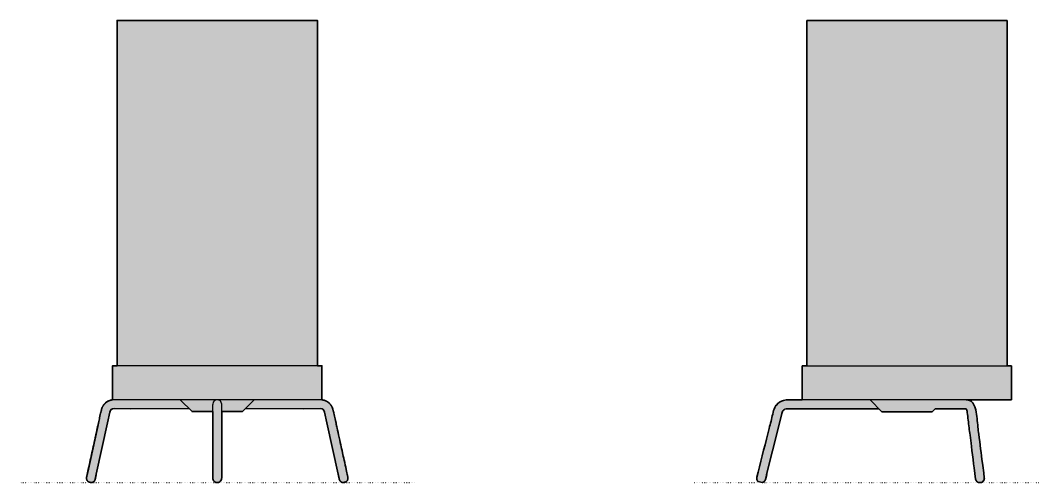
# Model space of a CAD drawing. Header units: millimetres. Extents: x 0 to 691, y -486 to 314.
# Drawn here: x 0 to 691, y 0 to 314 of the extents above; entities that cross this region are included whole.
import ezdxf

# ---------------------------------------------------------------- set-up
doc = ezdxf.new("R2010")
doc.units = ezdxf.units.MM
doc.linetypes.add('Dots', pattern=[1, 0, -1])
doc.layers.add('Blocks', color=7, linetype='Continuous')
doc.layers.add('Blocks$Fill', color=7, linetype='Continuous', true_color=0xffffff)
for name, color, linetype, lineweight, true_color in [('Blocks$Inner', 7, 'Continuous', 25, 0x007f00), ('Blocks$Outline', 7, 'Continuous', 35, 0xff3f3f), ('Groud', 7, 'Dots', 25, 0x243775)]:
    doc.layers.add(name, color=color, linetype=linetype, lineweight=lineweight, true_color=true_color)

# ---------------------------------------------------------------- blocks, each defined once
blk = doc.blocks.new('PM-02 Table Lamp Side')
at = {"layer": 'Blocks$Fill'}
blk.add_hatch(color=256, dxfattribs=at).paths.add_polyline_path([(192.62, 0.05), (192.62, 0.05), (192.63, 0.05), (192.63, 0.05), (192.64, 0.04), (192.64, 0.04), (192.65, 0.04), (192.65, 0.03), (192.66, 0.03), (192.67, 0.03), (192.69, 0.02), (192.7, 0.02), (192.71, 0.01), (192.72, 0.01), (192.74, 0.01), (192.75, 0), (192.78, -0.01), (192.81, -0.01), (192.84, -0.02), (192.88, -0.02), (192.92, -0.03), (192.96, -0.03), (193, -0.04), (193.04, -0.04), (193.14, -0.04), (193.23, -0.05), (193.34, -0.05), (193.44, -0.04), (193.55, -0.04), (193.66, -0.03), (193.76, -0.02), (193.97, 0), (194.18, 0.03), (194.28, 0.05), (194.39, 0.07), (194.49, 0.09), (194.59, 0.11), (194.69, 0.14), (194.79, 0.16), (194.87, 0.19), (194.92, 0.2), (194.96, 0.22), (194.99, 0.23), (195.03, 0.25), (195.06, 0.26), (195.09, 0.27), (195.12, 0.29), (195.15, 0.3), (195.16, 0.31), (195.18, 0.32), (195.19, 0.32), (195.2, 0.33), (195.21, 0.34), (195.22, 0.34), (195.23, 0.35), (195.23, 0.36), (195.24, 0.37), (195.25, 0.37), (195.25, 0.37), (195.25, 0.37), (195.26, 0.38), (195.26, 0.38), (195.26, 0.38), (195.34, 0.44), (195.42, 0.5), (195.5, 0.56), (195.58, 0.63), (195.66, 0.69), (195.73, 0.77), (195.77, 0.8), (195.81, 0.84), (195.84, 0.88), (195.88, 0.92), (195.91, 0.96), (195.94, 1), (195.98, 1.04), (196.01, 1.08), (196.04, 1.12), (196.07, 1.17), (196.1, 1.21), (196.13, 1.25), (196.16, 1.3), (196.19, 1.34), (196.21, 1.39), (196.24, 1.44), (196.26, 1.48), (196.29, 1.53), (196.31, 1.58), (196.34, 1.63), (196.36, 1.67), (196.38, 1.72), (196.4, 1.77), (196.42, 1.82), (196.44, 1.87), (196.45, 1.92), (196.47, 1.97), (196.49, 2.02), (196.5, 2.08), (196.51, 2.13), (196.53, 2.18), (196.54, 2.23), (196.55, 2.28), (196.56, 2.33), (196.57, 2.38), (196.58, 2.44), (196.58, 2.49), (196.59, 2.54), (196.6, 2.59), (196.6, 2.64), (196.61, 2.75), (196.61, 2.85), (196.61, 2.95), (196.6, 3.05), (196.6, 3.15), (196.58, 3.25), (196.16, 6.65), (192.85, 32.75), (192.85, 32.75), (192.85, 32.75), (192.84, 32.83), (191.49, 44.95), (191.29, 46.4), (191.06, 47.85), (190.92, 48.57), (190.77, 49.29), (190.62, 49.98), (190.54, 50.31), (190.44, 50.65), (190.35, 50.99), (190.24, 51.32), (190.12, 51.64), (190.06, 51.81), (189.99, 51.97), (189.9, 52.19), (189.79, 52.42), (189.68, 52.64), (189.57, 52.86), (189.45, 53.07), (189.32, 53.28), (189.18, 53.49), (189.04, 53.7), (188.91, 53.88), (188.77, 54.06), (188.62, 54.23), (188.54, 54.32), (188.47, 54.4), (188.39, 54.48), (188.31, 54.57), (188.23, 54.64), (188.14, 54.72), (188.06, 54.8), (187.97, 54.87), (187.89, 54.94), (187.8, 55.01), (187.73, 55.06), (187.66, 55.11), (187.52, 55.2), (187.38, 55.29), (187.23, 55.38), (187.08, 55.46), (186.93, 55.53), (186.78, 55.61), (186.62, 55.67), (186.46, 55.74), (186.29, 55.8), (186.13, 55.85), (185.96, 55.9), (185.79, 55.95), (185.62, 55.98), (185.44, 56.02), (185.27, 56.05), (185.14, 56.06), (185, 56.08), (184.87, 56.09), (184.73, 56.1), (184.46, 56.11), (184.19, 56.12), (215.13, 56.12), (215.13, 79.22), (212.13, 79.22), (212.13, 313.62), (76.13, 313.62), (76.13, 79.22), (73.13, 79.22), (73.13, 56.12), (66.51, 56.2), (64.3, 56.17), (63.29, 56.13), (62.78, 56.1), (62.28, 56.06), (61.78, 56), (61.53, 55.97), (61.28, 55.93), (61.03, 55.88), (60.78, 55.83), (60.54, 55.77), (60.29, 55.71), (60.12, 55.66), (59.95, 55.6), (59.78, 55.54), (59.61, 55.48), (59.44, 55.42), (59.27, 55.35), (59.11, 55.28), (58.94, 55.21), (58.78, 55.13), (58.62, 55.05), (58.45, 54.97), (58.29, 54.88), (58.14, 54.79), (57.98, 54.7), (57.82, 54.61), (57.67, 54.51), (57.52, 54.41), (57.37, 54.3), (57.22, 54.2), (57.08, 54.09), (56.93, 53.98), (56.79, 53.86), (56.65, 53.75), (56.51, 53.63), (56.38, 53.51), (56.25, 53.38), (56.12, 53.25), (55.99, 53.13), (55.87, 52.99), (55.75, 52.86), (55.63, 52.73), (55.51, 52.59), (55.36, 52.4), (55.21, 52.21), (55.07, 52.01), (54.94, 51.81), (54.81, 51.61), (54.69, 51.4), (54.57, 51.19), (54.46, 50.98), (54.33, 50.72), (54.21, 50.46), (54.1, 50.19), (53.99, 49.92), (53.89, 49.65), (53.8, 49.37), (53.71, 49.09), (53.62, 48.81), (53.47, 48.25), (43.13, 7), (42.27, 3.61), (42.25, 3.51), (42.23, 3.41), (42.21, 3.31), (42.2, 3.21), (42.19, 3.11), (42.18, 3.01), (42.18, 2.91), (42.18, 2.8), (42.18, 2.7), (42.19, 2.6), (42.2, 2.55), (42.2, 2.49), (42.21, 2.44), (42.22, 2.39), (42.23, 2.34), (42.24, 2.29), (42.25, 2.23), (42.26, 2.18), (42.27, 2.13), (42.29, 2.08), (42.3, 2.03), (42.32, 1.98), (42.33, 1.93), (42.35, 1.88), (42.37, 1.83), (42.39, 1.78), (42.41, 1.73), (42.43, 1.68), (42.45, 1.63), (42.47, 1.59), (42.49, 1.54), (42.52, 1.49), (42.54, 1.45), (42.57, 1.4), (42.62, 1.31), (42.68, 1.22), (42.73, 1.14), (42.8, 1.06), (42.86, 0.98), (42.92, 0.9), (42.99, 0.82), (43.06, 0.75), (43.13, 0.68), (43.21, 0.62), (45.85, -0.05), (45.95, -0.02), (46.04, 0), (46.14, 0.03), (46.23, 0.07), (46.33, 0.11), (46.42, 0.15), (46.51, 0.19), (46.61, 0.24), (46.7, 0.29), (46.78, 0.34), (46.83, 0.37), (46.87, 0.4), (46.92, 0.43), (46.96, 0.46), (47, 0.49), (47.04, 0.52), (47.08, 0.56), (47.12, 0.59), (47.16, 0.63), (47.2, 0.66), (47.24, 0.7), (47.28, 0.73), (47.32, 0.77), (47.35, 0.81), (47.39, 0.85), (47.42, 0.89), (47.46, 0.93), (47.49, 0.97), (47.53, 1.01), (47.56, 1.05), (47.59, 1.09), (47.62, 1.13), (47.65, 1.18), (47.68, 1.22), (47.74, 1.31), (47.79, 1.4), (47.84, 1.49), (47.88, 1.58), (47.93, 1.67), (47.97, 1.77), (48, 1.86), (48.03, 1.96), (48.06, 2.05), (48.09, 2.15), (48.94, 5.54), (48.93, 5.54), (59.29, 46.91), (59.72, 48.16), (60.01, 48.65), (60.43, 49.12), (60.93, 49.52), (61.34, 49.77), (62.09, 49.99), (63.54, 50.16), (76.35, 49.99), (125.07, 50.11), (127.06, 48.12), (161.2, 48.12), (163.15, 50.06), (184.3, 50.01), (184.31, 49.98), (184.35, 49.93), (184.38, 49.88), (184.4, 49.82), (184.43, 49.77), (184.46, 49.72), (184.48, 49.66), (184.52, 49.56), (184.59, 49.39), (184.64, 49.23), (184.7, 49.06), (184.74, 48.88), (184.8, 48.67), (184.85, 48.45), (184.89, 48.23), (184.92, 48.01), (190.21, 5.9), (190.21, 5.9), (190.63, 2.5), (190.65, 2.4), (190.66, 2.31), (190.68, 2.21), (190.71, 2.11), (190.73, 2.01), (190.77, 1.91), (190.78, 1.86), (190.8, 1.81), (190.82, 1.77), (190.84, 1.72), (190.86, 1.67), (190.88, 1.62), (190.9, 1.57), (190.93, 1.53), (190.95, 1.48), (190.98, 1.43), (191, 1.39), (191.03, 1.34), (191.06, 1.29), (191.09, 1.25), (191.12, 1.21), (191.15, 1.16), (191.18, 1.12), (191.21, 1.08), (191.24, 1.03), (191.27, 0.99), (191.31, 0.95), (191.34, 0.91), (191.38, 0.87), (191.41, 0.83), (191.45, 0.79), (191.49, 0.75), (191.53, 0.72), (191.57, 0.68), (191.6, 0.65), (191.64, 0.61), (191.69, 0.58), (191.73, 0.54), (191.77, 0.51), (191.81, 0.48), (191.85, 0.45), (191.9, 0.42), (191.94, 0.39), (191.98, 0.36), (192.03, 0.33), (192.07, 0.31), (192.16, 0.26), (192.25, 0.21), (192.34, 0.16), (192.44, 0.12), (192.53, 0.09)], flags=0)
at = {"layer": 'Blocks$Inner'}
for p, q in [((184.96, 47.71), (184.99, 47.54)), ((42.27, 3.61), (43.13, 7)), ((45.85, -0.05), (43.21, 0.62)), ((190.21, 5.9), (190.63, 2.5)), ((196.58, 3.25), (196.16, 6.65))]:
    blk.add_line(p, q, dxfattribs=at)
for points in [[(76.13, 79.22), (76.13, 313.62), (212.13, 313.62), (212.13, 79.22)], [(119.06, 56.12), (127.06, 48.12), (161.2, 48.12), (163.15, 50.06), (184.3, 50.01)], [(125.07, 50.11), (76.35, 49.99), (63.54, 50.16), (62.09, 49.99), (61.34, 49.77), (60.93, 49.52), (60.43, 49.12), (60.01, 48.65), (59.72, 48.16), (59.29, 46.91), (57.04, 37.67), (48.93, 5.54), (48.94, 5.54), (48.09, 2.15)]]:
    blk.add_lwpolyline(points, dxfattribs=at)
blk.add_lwpolyline([(215.13, 79.22), (215.13, 56.12), (73.13, 56.12), (73.13, 79.22)], close=True, dxfattribs=at)
at = {"layer": 'Blocks$Inner', "extrusion": (0, 0, -1)}
for centre, start, end in [((-45.17, 2.88), 310.99432, 14.13521), ((-45.19, 2.87), 194.03276, 257.17365)]:
    blk.add_arc(centre, 2.99, start, end, dxfattribs=at)
at = {"layer": 'Blocks$Inner'}
for centre, start, end in [((193.57, 2.86), 186.95109, 251.24043), ((193.64, 2.87), 303.06934, 7.33911)]:
    blk.add_arc(centre, 2.97, start, end, dxfattribs=at)
for points, knots in [([(43.13, 7), (45.64, 16.95), (48.97, 30.15), (52.68, 44.74), (53.89, 50.24), (56.15, 53.69), (59.67, 55.98), (65.92, 56.27), (70.2, 56.18), (73.13, 56.12)], [27.330388, 27.330388, 27.330388, 27.330388, 58.068463, 68.087485, 72.756656, 74.677004, 80.387737, 84.418102, 93.251194, 93.251194, 93.251194, 93.251194]), ([(196.16, 6.65), (195.88, 8.83), (194.75, 17.55), (193.5, 27.89), (191.9, 39.92), (191.55, 46.39), (190.19, 51.75), (189.14, 53.69), (187.97, 54.99), (186.63, 55.73), (185.22, 56.12), (184.22, 56.12), (183.69, 56.12)], [118.75996, 118.75996, 118.75996, 118.75996, 125.339405, 145.146067, 149.999536, 161.741139, 164.525886, 166.499395, 168.310506, 169.656983, 171.059613, 172.639276, 172.639276, 172.639276, 172.639276]), ([(184.3, 50.01), (184.3, 50), (184.4, 49.85), (184.56, 49.49), (184.78, 48.83), (184.91, 48.15), (185.41, 44.27), (186.02, 39.14), (187.05, 30.92), (188.02, 23.24), (190.2, 5.91), (190.21, 5.9)], [58.040558, 58.040558, 58.040558, 58.040558, 58.073392, 58.548967, 59.257941, 60.149798, 60.62608, 70.987297, 76.044423, 84.370521, 102.617601, 102.617601, 102.617601, 102.617601])]:
    blk.add_open_spline(points, degree=3, knots=knots, dxfattribs=at)
blk.add_rational_spline([(192.62, 0.05), (192.9, -0.13), (193.97, 0), (195.04, 0.13), (195.26, 0.38)], [0.921088229688, 0.754103663584, 1, 0.754103663584, 0.921088229688], degree=2, knots=[109.365939, 109.365939, 109.365939, 110.684689, 110.684689, 112.003439, 112.003439, 112.003439], dxfattribs=at)
at = {"layer": 'Blocks$Outline'}
for points in [[(212.13, 313.62), (76.13, 313.62)], [(76.13, 313.62), (76.13, 79.22)], [(212.13, 79.22), (212.13, 313.62)], [(76.13, 79.22), (73.13, 79.22)], [(73.13, 79.22), (73.13, 56.12)], [(215.13, 79.22), (212.13, 79.22)], [(215.13, 56.12), (215.13, 79.22)], [(184.19, 56.12), (215.13, 56.12)], [(48.93, 5.54), (57.04, 37.67), (59.29, 46.91), (59.72, 48.16), (60.01, 48.65), (60.43, 49.12), (60.93, 49.52), (61.34, 49.77), (62.09, 49.99), (63.54, 50.16), (76.35, 49.99), (125.07, 50.11)], [(125.07, 50.11), (127.06, 48.12)], [(161.2, 48.12), (163.15, 50.06)], [(163.15, 50.06), (184.3, 50.01)], [(127.06, 48.12), (161.2, 48.12)], [(192.85, 32.75), (192.84, 32.83)], [(43.13, 7), (42.27, 3.61)], [(43.21, 0.62), (45.85, -0.05)], [(48.09, 2.15), (48.94, 5.54)], [(48.94, 5.54), (48.93, 5.54)], [(190.21, 5.9), (190.63, 2.5)], [(196.58, 3.25), (196.16, 6.65)]]:
    blk.add_lwpolyline(points, dxfattribs=at)
for points, knots in [([(73.13, 56.12), (70.2, 56.18), (65.92, 56.27), (59.67, 55.98), (56.15, 53.69), (53.89, 50.24), (52.68, 44.74), (48.97, 30.15), (45.64, 16.95), (43.13, 7)], [0, 0, 0, 0, 8.833093, 12.863458, 18.574191, 20.494539, 25.163709, 35.182732, 65.920807, 65.920807, 65.920807, 65.920807]), ([(192.84, 32.83), (192.63, 34.43), (191.9, 39.92), (191.55, 46.39), (190.19, 51.75), (189.14, 53.69), (187.97, 54.99), (186.63, 55.73), (185.38, 56.08), (184.55, 56.11), (184.19, 56.12)], [26.386107, 26.386107, 26.386107, 26.386107, 31.239576, 42.981179, 45.765926, 47.739435, 49.550546, 50.897023, 52.299653, 53.385672, 53.385672, 53.385672, 53.385672]), ([(184.3, 50.01), (184.3, 50), (184.4, 49.85), (184.56, 49.49), (184.78, 48.83), (184.91, 48.15), (185.41, 44.27), (186.02, 39.14), (187.05, 30.92), (188.02, 23.24), (190.21, 5.9), (190.21, 5.9), (190.21, 5.9)], [0.292705, 0.292705, 0.292705, 0.292705, 0.32552, 0.800826, 1.509398, 2.400749, 2.876761, 13.232106, 18.286366, 26.607745, 44.844484, 44.869723, 44.869723, 44.869723, 44.869723]), ([(196.16, 6.65), (195.88, 8.83), (194.76, 17.52), (193.7, 26.23), (192.85, 32.75), (192.85, 32.75)], [0, 0, 0, 0, 6.579445, 26.306329, 26.306329, 26.306329, 26.306329, 26.306329])]:
    blk.add_open_spline(points, degree=3, knots=knots, dxfattribs=at)
for points, weights in [([(42.27, 3.61), (41.82, 1.82), (43.21, 0.62)], [1, 0.851997097018, 1]), ([(45.85, -0.05), (47.64, 0.36), (48.09, 2.15)], [1, 0.851997097018, 1]), ([(190.63, 2.5), (190.86, 0.65), (192.62, 0.05)], [1, 0.846707358552, 1]), ([(195.26, 0.38), (196.82, 1.4), (196.58, 3.25)], [1, 0.846798256602, 1])]:
    blk.add_rational_spline(points, weights, degree=2, dxfattribs=at)
blk.add_rational_spline([(192.62, 0.05), (192.9, -0.13), (193.97, 0), (195.04, 0.13), (195.26, 0.38)], [0.921088229688, 0.754103663584, 1, 0.754103663584, 0.921088229688], degree=2, knots=[-2.889547, -2.889547, -2.889547, -1.570796, -1.570796, -0.252046, -0.252046, -0.252046], dxfattribs=at)
blk = doc.blocks.new('PM-02 Table Lamp Front')
at = {"layer": 'Blocks$Fill'}
blk.add_hatch(color=256, dxfattribs=at).paths.add_polyline_path([(215.59, 5.73), (216.33, 2.33), (216.35, 2.23), (216.37, 2.13), (216.4, 2.04), (216.44, 1.94), (216.47, 1.84), (216.51, 1.75), (216.53, 1.7), (216.56, 1.65), (216.58, 1.61), (216.6, 1.56), (216.63, 1.51), (216.66, 1.47), (216.68, 1.42), (216.71, 1.38), (216.74, 1.33), (216.77, 1.29), (216.8, 1.24), (216.83, 1.2), (216.86, 1.16), (216.89, 1.11), (216.93, 1.07), (216.96, 1.03), (217, 0.99), (217.03, 0.95), (217.07, 0.91), (217.11, 0.87), (217.15, 0.83), (217.18, 0.79), (217.22, 0.76), (217.26, 0.72), (217.3, 0.69), (217.34, 0.65), (217.39, 0.62), (217.43, 0.58), (217.47, 0.55), (217.51, 0.52), (217.56, 0.49), (217.6, 0.46), (217.65, 0.43), (217.69, 0.4), (217.74, 0.38), (217.78, 0.35), (217.83, 0.33), (217.88, 0.3), (217.92, 0.28), (217.97, 0.25), (218.07, 0.21), (218.16, 0.17), (218.26, 0.14), (218.35, 0.11), (218.45, 0.08), (218.55, 0.05), (218.55, 0.05), (218.56, 0.05), (218.57, 0.05), (218.58, 0.05), (218.6, 0.05), (218.62, 0.05), (218.65, 0.04), (218.67, 0.04), (218.73, 0.05), (218.8, 0.05), (218.88, 0.06), (219.05, 0.07), (219.25, 0.1), (219.45, 0.14), (219.66, 0.17), (219.85, 0.21), (220.06, 0.26), (220.27, 0.31), (220.47, 0.37), (220.66, 0.42), (220.75, 0.45), (220.83, 0.48), (220.9, 0.51), (220.96, 0.53), (220.99, 0.55), (221.02, 0.56), (221.04, 0.57), (221.06, 0.58), (221.08, 0.59), (221.09, 0.6), (221.1, 0.6), (221.11, 0.61), (221.11, 0.61), (221.12, 0.62), (221.13, 0.62), (221.21, 0.69), (221.29, 0.76), (221.37, 0.83), (221.44, 0.91), (221.52, 0.99), (221.55, 1.03), (221.59, 1.07), (221.62, 1.11), (221.65, 1.16), (221.68, 1.2), (221.72, 1.24), (221.75, 1.28), (221.78, 1.33), (221.81, 1.37), (221.83, 1.42), (221.86, 1.46), (221.89, 1.51), (221.91, 1.56), (221.94, 1.6), (221.96, 1.65), (221.98, 1.7), (222.01, 1.75), (222.03, 1.79), (222.05, 1.84), (222.07, 1.89), (222.08, 1.94), (222.1, 1.99), (222.12, 2.04), (222.13, 2.09), (222.15, 2.14), (222.16, 2.19), (222.18, 2.24), (222.19, 2.29), (222.2, 2.34), (222.21, 2.39), (222.22, 2.44), (222.23, 2.5), (222.23, 2.55), (222.24, 2.6), (222.25, 2.7), (222.26, 2.8), (222.26, 2.91), (222.26, 3.01), (222.25, 3.11), (222.25, 3.21), (222.24, 3.31), (222.22, 3.41), (222.21, 3.51), (222.19, 3.6), (221.45, 7), (212.7, 47.32), (211.63, 50.99), (210.65, 52.66), (209.35, 54.08), (207.78, 55.19), (206.21, 55.82), (204.56, 56.21), (204.56, 79.31), (201.56, 79.31), (201.56, 313.71), (65.56, 313.71), (65.56, 79.31), (62.56, 79.31), (62.56, 56.21), (60.92, 55.82), (59.34, 55.19), (57.77, 54.08), (56.47, 52.66), (55.49, 50.99), (54.42, 47.32), (52.45, 37.99), (44.93, 3.6), (44.91, 3.51), (44.9, 3.41), (44.88, 3.31), (44.88, 3.21), (44.87, 3.1), (44.87, 3), (44.87, 2.9), (44.87, 2.79), (44.88, 2.69), (44.88, 2.63), (44.89, 2.58), (44.9, 2.53), (44.91, 2.48), (44.92, 2.42), (44.93, 2.37), (44.94, 2.32), (44.95, 2.27), (44.96, 2.22), (44.98, 2.17), (44.99, 2.11), (45.01, 2.06), (45.02, 2.01), (45.04, 1.96), (45.06, 1.91), (45.08, 1.86), (45.1, 1.81), (45.12, 1.76), (45.14, 1.71), (45.16, 1.67), (45.19, 1.62), (45.21, 1.57), (45.24, 1.52), (45.26, 1.48), (45.29, 1.43), (45.32, 1.39), (45.34, 1.34), (45.37, 1.3), (45.43, 1.21), (45.5, 1.13), (45.56, 1.05), (45.63, 0.97), (45.7, 0.89), (45.77, 0.82), (45.84, 0.75), (45.92, 0.68), (45.99, 0.62), (46, 0.62), (46.01, 0.61), (46.01, 0.61), (46.02, 0.6), (46.03, 0.6), (46.04, 0.59), (46.05, 0.58), (46.07, 0.57), (46.1, 0.56), (46.12, 0.55), (46.15, 0.54), (46.21, 0.51), (46.28, 0.49), (46.36, 0.46), (46.45, 0.43), (46.64, 0.37), (46.85, 0.31), (47.06, 0.26), (47.27, 0.21), (47.46, 0.17), (47.66, 0.14), (47.87, 0.1), (48.06, 0.08), (48.15, 0.06), (48.23, 0.06), (48.31, 0.05), (48.38, 0.05), (48.44, 0.04), (48.47, 0.04), (48.49, 0.04), (48.52, 0.05), (48.54, 0.05), (48.55, 0.05), (48.56, 0.05), (48.57, 0.05), (48.57, 0.05), (48.68, 0.08), (48.79, 0.11), (48.89, 0.14), (48.94, 0.16), (48.99, 0.18), (49.04, 0.2), (49.09, 0.22), (49.14, 0.25), (49.19, 0.27), (49.24, 0.29), (49.29, 0.32), (49.33, 0.34), (49.38, 0.37), (49.43, 0.4), (49.47, 0.42), (49.52, 0.45), (49.56, 0.48), (49.61, 0.51), (49.65, 0.54), (49.7, 0.57), (49.74, 0.61), (49.78, 0.64), (49.82, 0.67), (49.86, 0.71), (49.9, 0.74), (49.94, 0.78), (49.98, 0.82), (50.01, 0.85), (50.05, 0.89), (50.09, 0.93), (50.12, 0.97), (50.16, 1.01), (50.19, 1.05), (50.22, 1.09), (50.25, 1.13), (50.29, 1.17), (50.32, 1.21), (50.35, 1.26), (50.37, 1.3), (50.4, 1.34), (50.43, 1.39), (50.45, 1.43), (50.48, 1.48), (50.53, 1.57), (50.57, 1.66), (50.61, 1.75), (50.65, 1.85), (50.69, 1.94), (50.72, 2.04), (50.75, 2.14), (50.77, 2.23), (50.8, 2.33), (51.53, 5.73), (60.72, 47.89), (60.95, 48.5), (61.24, 49.02), (61.62, 49.49), (62.04, 49.84), (62.4, 50.02), (62.67, 50.1), (63.84, 50.25), (74.86, 50.08), (114.51, 50.19), (116.49, 48.21), (130.56, 48.21), (130.56, 6.35), (130.56, 2.97), (130.56, 2.86), (130.56, 2.81), (130.57, 2.76), (130.57, 2.71), (130.57, 2.66), (130.58, 2.6), (130.59, 2.55), (130.59, 2.5), (130.6, 2.45), (130.61, 2.39), (130.62, 2.34), (130.63, 2.29), (130.64, 2.23), (130.66, 2.18), (130.67, 2.13), (130.69, 2.08), (130.7, 2.02), (130.72, 1.97), (130.74, 1.92), (130.76, 1.87), (130.78, 1.82), (130.8, 1.77), (130.82, 1.71), (130.85, 1.66), (130.87, 1.61), (130.9, 1.56), (130.92, 1.52), (130.95, 1.47), (130.98, 1.42), (131.01, 1.37), (131.04, 1.32), (131.07, 1.28), (131.1, 1.23), (131.13, 1.19), (131.17, 1.14), (131.2, 1.1), (131.24, 1.05), (131.27, 1.01), (131.31, 0.97), (131.35, 0.93), (131.38, 0.89), (131.42, 0.85), (131.46, 0.81), (131.5, 0.77), (131.54, 0.73), (131.59, 0.7), (131.63, 0.66), (131.67, 0.63), (131.71, 0.59), (131.76, 0.56), (131.8, 0.53), (131.84, 0.5), (131.89, 0.47), (131.93, 0.44), (131.98, 0.41), (132.03, 0.38), (132.07, 0.36), (132.12, 0.33), (132.16, 0.31), (132.21, 0.29), (132.26, 0.26), (132.31, 0.24), (132.35, 0.22), (132.41, 0.2), (132.44, 0.19), (132.46, 0.18), (132.49, 0.17), (132.52, 0.16), (132.58, 0.15), (132.64, 0.13), (132.71, 0.12), (132.78, 0.1), (132.85, 0.09), (132.93, 0.08), (133.01, 0.07), (133.09, 0.06), (133.25, 0.05), (133.41, 0.05), (133.56, 0.04), (133.69, 0.05), (133.83, 0.05), (133.97, 0.06), (134.12, 0.07), (134.25, 0.09), (134.32, 0.1), (134.38, 0.11), (134.45, 0.12), (134.51, 0.14), (134.56, 0.15), (134.61, 0.16), (134.66, 0.18), (134.69, 0.19), (134.71, 0.2), (134.76, 0.22), (134.8, 0.24), (134.85, 0.26), (134.9, 0.28), (134.95, 0.3), (135, 0.33), (135.04, 0.35), (135.09, 0.38), (135.14, 0.41), (135.18, 0.44), (135.23, 0.47), (135.27, 0.5), (135.32, 0.53), (135.36, 0.56), (135.41, 0.59), (135.45, 0.63), (135.5, 0.66), (135.54, 0.7), (135.58, 0.74), (135.62, 0.78), (135.66, 0.81), (135.7, 0.85), (135.74, 0.89), (135.78, 0.94), (135.82, 0.98), (135.86, 1.02), (135.89, 1.06), (135.93, 1.11), (135.96, 1.15), (136, 1.2), (136.03, 1.25), (136.06, 1.29), (136.1, 1.34), (136.13, 1.39), (136.16, 1.44), (136.18, 1.49), (136.21, 1.54), (136.24, 1.59), (136.26, 1.64), (136.29, 1.69), (136.31, 1.74), (136.33, 1.79), (136.35, 1.85), (136.37, 1.9), (136.39, 1.95), (136.41, 2.01), (136.43, 2.06), (136.45, 2.11), (136.46, 2.17), (136.47, 2.22), (136.49, 2.27), (136.5, 2.33), (136.51, 2.38), (136.52, 2.43), (136.53, 2.49), (136.54, 2.54), (136.54, 2.6), (136.55, 2.65), (136.55, 2.7), (136.56, 2.76), (136.56, 2.81), (136.56, 2.86), (136.56, 2.91), (136.56, 2.97), (136.56, 44.94), (136.56, 48.21), (150.63, 48.21), (152.62, 50.19), (203.28, 50.25), (204.45, 50.1), (204.72, 50.02), (205.08, 49.84), (205.5, 49.49), (205.88, 49.02), (206.18, 48.5), (206.4, 47.89), (207.96, 40.59)], flags=0)
at = {"layer": 'Blocks$Inner'}
for p, q in [((130.56, 6.35), (130.56, 52.6)), ((130.56, 6.36), (130.56, 2.97))]:
    blk.add_line(p, q, dxfattribs=at)
for points in [[(201.56, 79.31), (201.56, 313.71), (65.56, 313.71), (65.56, 79.31)], [(204.56, 56.21), (204.56, 79.31), (62.56, 79.31), (62.56, 56.21)], [(222.19, 3.6), (221.45, 7), (214.67, 37.99), (212.7, 47.32), (211.63, 50.99), (210.65, 52.66), (209.35, 54.08), (207.78, 55.19), (206.21, 55.82), (204.56, 56.21), (62.56, 56.21), (60.92, 55.82), (59.34, 55.19), (57.77, 54.08), (56.47, 52.66), (55.49, 50.99), (54.42, 47.32), (52.45, 37.99), (45.67, 7), (44.93, 3.6)], [(130.56, 48.21), (116.49, 48.21), (108.49, 56.21)], [(158.63, 56.21), (150.63, 48.21), (136.56, 48.21)], [(50.8, 2.33), (51.53, 5.73), (59.16, 40.59), (60.72, 47.89), (60.95, 48.5), (61.24, 49.02), (61.62, 49.49), (62.04, 49.84), (62.4, 50.02), (62.67, 50.1), (63.84, 50.25), (74.86, 50.08), (114.51, 50.19)], [(130.56, 53.32), (130.56, 52.97)], [(130.56, 52.52), (130.56, 53.06)], [(136.56, 53.16), (136.56, 53.3)], [(136.56, 2.97), (136.56, 44.94), (136.56, 50.95), (136.56, 53.2), (136.56, 53.16), (136.56, 53.21)], [(152.62, 50.19), (192.26, 50.08), (203.28, 50.25), (204.45, 50.1), (204.72, 50.02), (205.08, 49.84), (205.5, 49.49), (205.88, 49.02), (206.18, 48.5), (206.4, 47.89), (207.96, 40.59), (215.59, 5.73), (216.33, 2.33)]]:
    blk.add_lwpolyline(points, dxfattribs=at)
for centre, radius, start, end in [((133.56, 53.26), 3, 0.81695, 178.74833), ((133.5, 2.93), 2.94, 179.29059, 248.24992), ((133.62, 2.93), 2.94, 291.75008, 0.70941)]:
    blk.add_arc(centre, radius, start, end, dxfattribs=at)
blk.add_open_spline([(130.56, 30.98), (130.56, 31.4), (130.56, 33.11), (130.56, 36.12), (130.56, 39.2), (130.56, 41.01), (130.56, 41.46)], degree=3, knots=[0.20833333, 0.20833333, 0.20833333, 0.20833333, 0.21875, 0.25, 0.28125, 0.29166667, 0.29166667, 0.29166667, 0.29166667], dxfattribs=at)
blk.add_open_spline([(130.56, 20.91), (130.56, 18.44), (130.56, 13.53), (130.56, 8.73), (130.56, 6.36)], degree=3, dxfattribs=at)
for points, weights in [([(44.93, 3.6), (44.54, 1.78), (45.99, 0.62)], [1, 0.850629245371, 1]), ([(48.57, 0.05), (50.4, 0.49), (50.8, 2.33)], [0.908468436737, 0.845975593402, 1]), ([(133.69, 0.05), (134.35, 0.06), (134.71, 0.2)], [0.964553711817, 0.821403461372, 0.862865237059]), ([(216.33, 2.33), (216.72, 0.49), (218.55, 0.05)], [1, 0.845975593402, 1]), ([(221.13, 0.62), (222.58, 1.78), (222.19, 3.6)], [0.920680339741, 0.850629245371, 1])]:
    blk.add_rational_spline(points, weights, degree=2, dxfattribs=at)
for points, weights, knots in [([(45.99, 0.62), (46.22, 0.44), (47.27, 0.21), (48.27, 0), (48.57, 0.05)], [1, 0.754404441519, 1, 0.763875509747, 0.908468436737], [192.027338, 192.027338, 192.027338, 193.344476, 193.344476, 194.610819, 194.610819, 194.610819]), ([(132.35, 0.22), (132.74, 0.04), (133.56, 0.04), (133.62, 0.04), (133.69, 0.05)], [0.872472192095, 0.800916955171, 1, 0.981050922673, 0.964553711817], [3.6447, 3.6447, 3.6447, 4.712389, 4.712389, 4.814014, 4.814014, 4.814014]), ([(218.55, 0.05), (218.86, 0), (219.85, 0.21), (220.91, 0.44), (221.13, 0.62)], [1, 0.763875509747, 1, 0.754404441519, 0.920680339741], [17.829763, 17.829763, 17.829763, 19.096107, 19.096107, 20.413244, 20.413244, 20.413244])]:
    blk.add_rational_spline(points, weights, degree=2, knots=knots, dxfattribs=at)
at = {"layer": 'Blocks$Outline'}
for points in [[(201.56, 79.31), (201.56, 313.71), (65.56, 313.71), (65.56, 79.31)], [(65.56, 79.31), (62.56, 79.31), (62.56, 56.21)], [(204.56, 56.21), (204.56, 79.31), (201.56, 79.31)], [(51.53, 5.73), (59.16, 40.59), (60.72, 47.89), (60.95, 48.5), (61.24, 49.02), (61.62, 49.49), (62.04, 49.84), (62.4, 50.02), (62.67, 50.1), (63.84, 50.25), (74.86, 50.08), (114.51, 50.19)], [(114.51, 50.19), (116.49, 48.21), (130.56, 48.21)], [(136.56, 48.21), (150.63, 48.21), (152.62, 50.19)], [(152.62, 50.19), (192.26, 50.08), (203.28, 50.25), (204.45, 50.1), (204.72, 50.02), (205.08, 49.84), (205.5, 49.49), (205.88, 49.02), (206.18, 48.5), (206.4, 47.89), (207.96, 40.59), (215.59, 5.73)], [(130.56, 48.21), (130.56, 6.35)]]:
    blk.add_lwpolyline(points, dxfattribs=at)
for points, weights, degree, knots in [([(62.56, 56.21), (61.74, 56.01), (60.92, 55.82), (60.13, 55.51), (59.34, 55.19), (58.56, 54.64), (57.77, 54.08), (57.12, 53.37), (56.47, 52.66), (55.98, 51.83), (55.49, 50.99), (54.96, 49.15), (54.42, 47.32), (53.44, 42.65), (52.45, 37.99), (49.06, 22.49), (45.67, 7), (45.3, 5.3), (44.93, 3.6), (44.54, 1.78), (45.99, 0.62), (46.22, 0.44), (47.27, 0.21), (48.27, 0), (48.57, 0.05), (50.4, 0.49), (50.8, 2.33), (51.17, 4.03), (51.53, 5.73)], [1, 1, 1, 1, 1, 1, 1, 1, 1, 1, 1, 1, 1, 1, 1, 1, 1, 1, 1, 0.850629245371, 1, 0.754404441519, 1, 0.763875509747, 0.908468436737, 0.845975593402, 1, 1, 1], 2, [166.220291, 166.220291, 166.220291, 167.220291, 167.220291, 168.220291, 168.220291, 169.220291, 169.220291, 170.220291, 170.220291, 171.220291, 171.220291, 172.220291, 172.220291, 173.220291, 173.220291, 174.220291, 174.220291, 177.694288, 177.694288, 181.027338, 181.027338, 182.344476, 182.344476, 183.610819, 183.610819, 186.966586, 186.966586, 190.440583, 190.440583, 190.440583]), ([(215.59, 5.73), (215.96, 4.03), (216.33, 2.33), (216.72, 0.49), (218.55, 0.05), (218.86, 0), (219.85, 0.21), (220.91, 0.44), (221.13, 0.62), (222.58, 1.78), (222.19, 3.6), (221.82, 5.3), (221.45, 7), (218.06, 22.49), (214.67, 37.99), (213.68, 42.65), (212.7, 47.32), (212.17, 49.15), (211.63, 50.99), (211.14, 51.83), (210.65, 52.66), (210, 53.37), (209.35, 54.08), (208.56, 54.64), (207.78, 55.19), (206.99, 55.51), (206.21, 55.82), (205.38, 56.01), (204.56, 56.21)], [1, 1, 1, 0.845975593402, 1, 0.763875509747, 1, 0.754404441519, 0.920680339741, 0.850629245371, 1, 1, 1, 1, 1, 1, 1, 1, 1, 1, 1, 1, 1, 1, 1, 1, 1, 1, 1], 2, [0, 0, 0, 3.473996, 3.473996, 6.829763, 6.829763, 8.096107, 8.096107, 9.413244, 9.413244, 12.746295, 12.746295, 16.220291, 16.220291, 17.220291, 17.220291, 18.220291, 18.220291, 19.220291, 19.220291, 20.220291, 20.220291, 21.220291, 21.220291, 22.220291, 22.220291, 23.220291, 23.220291, 24.220291, 24.220291, 24.220291]), ([(132.41, 0.2), (132.82, 0.04), (133.56, 0.04), (133.62, 0.04), (133.69, 0.05), (134.35, 0.06), (134.71, 0.2), (136.59, 0.94), (136.56, 2.97), (136.56, 23.95), (136.56, 44.94), (136.56, 46.57), (136.56, 48.21)], [0.862865237061, 0.81662523951, 1, 0.981050922673, 0.964553711817, 0.821403461372, 0.862865237059, 0.711283254547, 0.862865237059, 0.862865237059, 0.862865237059, 0.862865237059, 0.862865237059], 2, [3.728944, 3.728944, 3.728944, 4.712389, 4.712389, 4.814014, 4.814014, 5.695834, 5.695834, 9.239373, 9.239373, 51.209843, 51.209843, 51.753879, 51.753879, 51.753879]), ([(130.56, 6.35), (130.56, 5.22), (130.56, 4.09), (130.56, 2.97), (130.55, 1.74), (131.23, 0.68), (132.39, 0.2), (132.41, 0.2)], [1, 1, 1, 1, 0.885189253305, 0.882884776593, 0.997695523288, 1], 3, [0.009704, 0.009704, 0.009704, 0.009704, 3.39479, 3.39479, 3.39479, 6.868603, 6.938329, 6.938329, 6.938329, 6.938329])]:
    blk.add_rational_spline(points, weights, degree=degree, knots=knots, dxfattribs=at)

msp = doc.modelspace()

# ---------------------------------------------------------------- linework, layer by layer
at = {"layer": 'Groud'}
for points in [[(0, 0), (267.38, 0)], [(457.34, 0), (690.78, 0)]]:
    msp.add_lwpolyline(points, dxfattribs=at)

# ---------------------------------------------------------------- block references
at = {"layer": 'Blocks'}
for name, p in [('PM-02 Table Lamp Front', (0, 0)), ('PM-02 Table Lamp Side', (457.34, 0))]:
    msp.add_blockref(name, p, dxfattribs=at)

doc.saveas('drawing.dxf')
